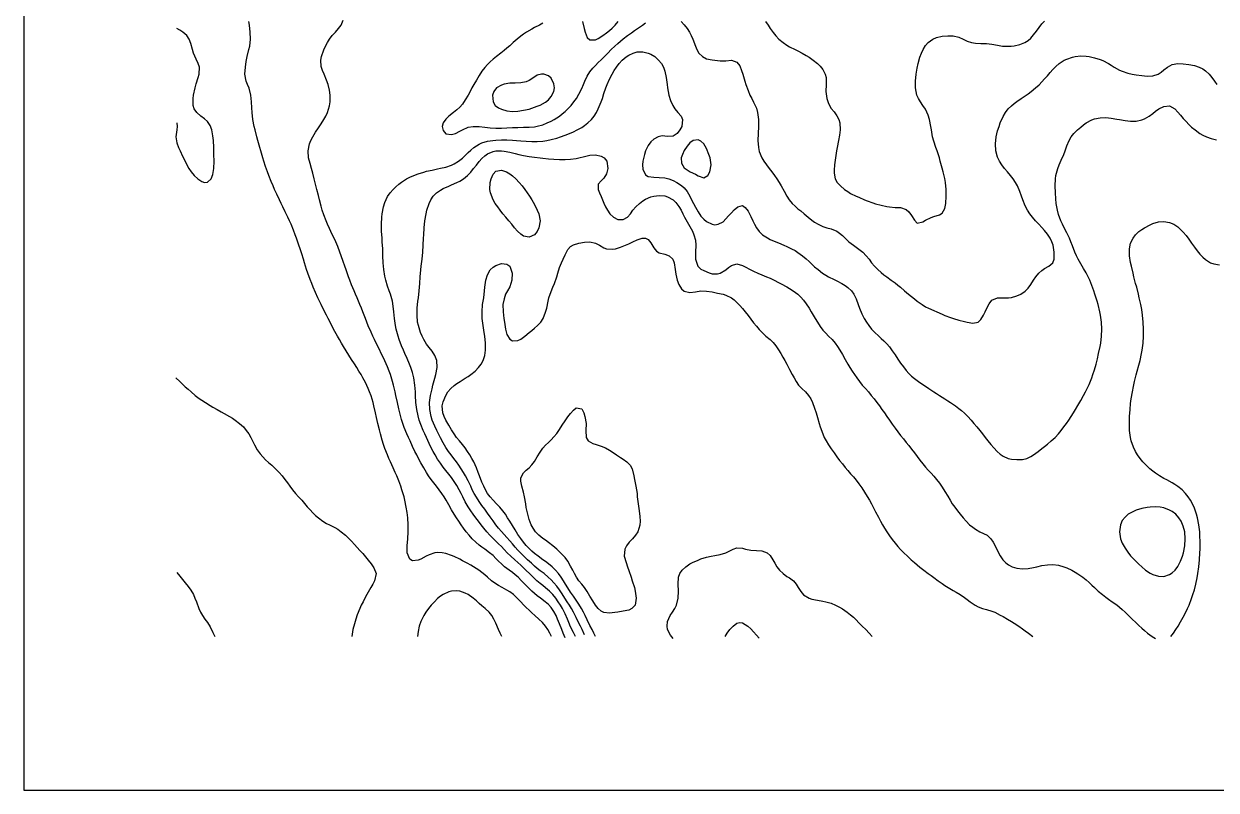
# Model space of a CAD drawing. Header units: metres. Extents: x 0 to 190, y 0 to 286.
# Drawn here: x 0 to 94.4, y 0 to 60.7 of the extents above; entities that cross this region are included whole.
import ezdxf

# ---------------------------------------------------------------- set-up
doc = ezdxf.new("R2010")
doc.units = ezdxf.units.M
doc.layers.add('engrave', color=7, linetype='Continuous')
doc.layers.add('outline', color=7, linetype='Continuous')

msp = doc.modelspace()

# ---------------------------------------------------------------- linework, layer by layer
at = {"layer": 'engrave'}
for points in [[(41.8, 12.16), (41.65, 12.44), (41.5, 12.72), (41.32, 12.99), (41.08, 13.27), (40.79, 13.55), (40.48, 13.83), (40.23, 14.05), (40.01, 14.26), (39.79, 14.47), (39.57, 14.69), (39.35, 14.93), (39.08, 15.21), (38.77, 15.49), (38.48, 15.7), (38.26, 15.83), (37.89, 16.04), (37.6, 16.21), (37.38, 16.35), (37.05, 16.59), (36.72, 16.87), (36.5, 17.06), (36.28, 17.24), (36.03, 17.42), (35.62, 17.69), (35.4, 17.82), (35.11, 17.98), (34.74, 18.17), (34.52, 18.29), (34.08, 18.5), (33.87, 18.6), (33.43, 18.75), (33.13, 18.81), (32.77, 18.83), (32.55, 18.8), (32.11, 18.65), (31.87, 18.53), (31.45, 18.3), (31.23, 18.21), (30.79, 18.16), (30.57, 18.29), (30.36, 18.81), (30.37, 19.36), (30.42, 19.91), (30.45, 20.47), (30.45, 21.02), (30.41, 21.57), (30.35, 22), (30.29, 22.41), (30.18, 22.96), (30.11, 23.24), (29.95, 23.79), (29.86, 24.07), (29.69, 24.5), (29.53, 24.9), (29.41, 25.17), (29.25, 25.52), (29.04, 26), (28.92, 26.28), (28.8, 26.56), (28.6, 27.07), (28.48, 27.39), (28.38, 27.73), (28.24, 28.22), (28.16, 28.54), (28.04, 29.05), (27.94, 29.51), (27.86, 29.88), (27.73, 30.43), (27.66, 30.71), (27.5, 31.23), (27.38, 31.54), (27.27, 31.82), (27.06, 32.28), (26.86, 32.65), (26.71, 32.92), (26.54, 33.2), (26.37, 33.48), (26.18, 33.77), (25.96, 34.12), (25.74, 34.46), (25.52, 34.81), (25.32, 35.14), (25.16, 35.41), (25, 35.69), (24.84, 35.97), (24.64, 36.32), (24.42, 36.73), (24.25, 37.07), (24.11, 37.35), (23.97, 37.63), (23.76, 38.03), (23.55, 38.46), (23.42, 38.73), (23.29, 39.01), (23.11, 39.41), (22.92, 39.84), (22.8, 40.12), (22.67, 40.46), (22.49, 40.95), (22.4, 41.23), (22.23, 41.76), (22.14, 42.06), (22.01, 42.48), (21.88, 42.89), (21.79, 43.16), (21.59, 43.72), (21.49, 43.99), (21.35, 44.36), (21.16, 44.82), (21.03, 45.1), (20.9, 45.38), (20.69, 45.81), (20.5, 46.21), (20.37, 46.48), (20.24, 46.76), (20.03, 47.2), (19.86, 47.59), (19.74, 47.87), (19.59, 48.22), (19.41, 48.7), (19.31, 48.98), (19.15, 49.41), (19.02, 49.81), (18.93, 50.08), (18.77, 50.64), (18.69, 50.91), (18.54, 51.47), (18.46, 51.74), (18.32, 52.3), (18.25, 52.57), (18.14, 53.13), (18.08, 53.68), (18.06, 54.06), (18.04, 54.51), (17.99, 55.06), (17.84, 55.6), (17.72, 55.89), (17.6, 56.17), (17.5, 56.72), (17.55, 57.28), (17.62, 57.71), (17.69, 58.11), (17.82, 58.66), (17.89, 58.94), (17.95, 59.49), (17.92, 60.05), (17.86, 60.6), (17.83, 60.88)], [(42.87, 12.07), (42.71, 12.44), (42.6, 12.72), (42.43, 13.17), (42.28, 13.55), (42.16, 13.83), (41.99, 14.14), (41.77, 14.46), (41.55, 14.7), (41.3, 14.93), (40.93, 15.21), (40.67, 15.4), (40.45, 15.57), (40.23, 15.76), (39.95, 16.04), (39.69, 16.32), (39.42, 16.59), (39.14, 16.87), (38.92, 17.06), (38.7, 17.23), (38.44, 17.42), (38.08, 17.7), (37.82, 17.92), (37.6, 18.14), (37.38, 18.36), (37.16, 18.58), (36.89, 18.81), (36.51, 19.08), (36.28, 19.24), (36.06, 19.41), (35.8, 19.64), (35.52, 19.91), (35.27, 20.19), (35.04, 20.47), (34.83, 20.74), (34.63, 21.02), (34.44, 21.3), (34.26, 21.57), (34.08, 21.85), (33.87, 22.21), (33.65, 22.59), (33.44, 22.96), (33.28, 23.24), (33.1, 23.51), (32.9, 23.79), (32.68, 24.07), (32.46, 24.34), (32.26, 24.62), (32.06, 24.9), (31.89, 25.17), (31.67, 25.54), (31.45, 25.93), (31.26, 26.28), (31.12, 26.56), (30.98, 26.83), (30.79, 27.23), (30.59, 27.66), (30.46, 27.94), (30.34, 28.22), (30.13, 28.73), (30.02, 29.05), (29.91, 29.37), (29.77, 29.88), (29.69, 30.21), (29.59, 30.71), (29.47, 31.26), (29.41, 31.54), (29.28, 32.09), (29.21, 32.37), (29.04, 32.92), (28.94, 33.2), (28.81, 33.52), (28.6, 34.01), (28.45, 34.31), (28.31, 34.58), (28.16, 34.91), (27.94, 35.36), (27.77, 35.69), (27.64, 35.97), (27.5, 36.28), (27.28, 36.79), (27.16, 37.07), (27.06, 37.35), (26.85, 37.9), (26.74, 38.18), (26.62, 38.47), (26.4, 38.99), (26.27, 39.29), (26.15, 39.56), (25.96, 40.02), (25.81, 40.4), (25.71, 40.67), (25.52, 41.21), (25.43, 41.5), (25.3, 41.88), (25.14, 42.33), (25.04, 42.61), (24.86, 43.06), (24.7, 43.44), (24.57, 43.72), (24.42, 44.02), (24.2, 44.49), (24.06, 44.82), (23.94, 45.1), (23.76, 45.56), (23.64, 45.93), (23.54, 46.25), (23.41, 46.76), (23.33, 47.1), (23.21, 47.59), (23.11, 48.01), (23, 48.42), (22.89, 48.86), (22.78, 49.25), (22.67, 49.64), (22.55, 50.08), (22.51, 50.64), (22.62, 51.19), (22.74, 51.47), (22.89, 51.76), (23.11, 52.13), (23.33, 52.47), (23.54, 52.79), (23.76, 53.12), (23.93, 53.4), (24.05, 53.68), (24.2, 54.21), (24.25, 54.51), (24.25, 55.06), (24.2, 55.44), (24.1, 55.89), (23.98, 56.25), (23.78, 56.72), (23.66, 57), (23.54, 57.33), (23.51, 57.83), (23.57, 58.11), (23.76, 58.63), (23.9, 58.94), (24.04, 59.22), (24.21, 59.49), (24.42, 59.77), (24.68, 60.05), (24.93, 60.32), (25.12, 60.6), (25.3, 60.98)], [(41.11, 60.75), (40.85, 60.6), (40.45, 60.4), (40.23, 60.29), (39.81, 60.05), (39.57, 59.89), (39.35, 59.72), (39.07, 59.49), (38.75, 59.22), (38.48, 58.97), (38.26, 58.78), (38.04, 58.6), (37.78, 58.39), (37.43, 58.11), (37.16, 57.89), (36.94, 57.7), (36.72, 57.49), (36.5, 57.24), (36.28, 56.95), (36.06, 56.61), (35.84, 56.23), (35.65, 55.89), (35.49, 55.62), (35.34, 55.34), (35.18, 55.05), (34.96, 54.67), (34.74, 54.35), (34.52, 54.09), (34.3, 53.88), (34.04, 53.68), (33.67, 53.4), (33.43, 53.16), (33.21, 52.85), (33.14, 52.57), (33.21, 52.25), (33.43, 52), (33.87, 51.93), (34.18, 52.02), (34.52, 52.2), (34.74, 52.31), (35.18, 52.51), (35.59, 52.57), (35.84, 52.58), (36.06, 52.56), (36.5, 52.51), (36.94, 52.46), (37.38, 52.43), (37.82, 52.44), (38.26, 52.46), (38.7, 52.48), (39.13, 52.5), (39.57, 52.51), (40.01, 52.52), (40.45, 52.55), (40.67, 52.59), (41.11, 52.71), (41.46, 52.85), (41.77, 53), (42, 53.13), (42.43, 53.4), (42.65, 53.56), (42.87, 53.75), (43.09, 53.96), (43.35, 54.23), (43.57, 54.51), (43.77, 54.79), (43.97, 55.13), (44.19, 55.57), (44.33, 55.89), (44.44, 56.17), (44.62, 56.55), (44.84, 56.91), (45.06, 57.18), (45.28, 57.41), (45.5, 57.63), (45.72, 57.85), (45.98, 58.11), (46.25, 58.39), (46.52, 58.66), (46.81, 58.94), (47.04, 59.15), (47.26, 59.33), (47.48, 59.51), (47.82, 59.77), (48.14, 60), (48.36, 60.16), (48.6, 60.32), (48.99, 60.6), (49.24, 60.78)], [(44.24, 60.88), (44.39, 60.32), (44.46, 60.05), (44.62, 59.61), (44.84, 59.43)], [(44.84, 59.43), (45.28, 59.44), (45.5, 59.55), (45.85, 59.77), (46.16, 59.99), (46.38, 60.17), (46.6, 60.36), (46.84, 60.6), (47.06, 60.88)], [(52.06, 60.88), (52.31, 60.61), (52.53, 60.33), (52.71, 60.05), (52.86, 59.77), (52.98, 59.49), (53.19, 58.94), (53.31, 58.66), (53.46, 58.39), (53.74, 58.11), (54.07, 57.94), (54.51, 57.84), (54.72, 57.81), (55.16, 57.76), (55.6, 57.77), (56.04, 57.81), (56.48, 57.66), (56.7, 57.38), (56.85, 57), (56.94, 56.72), (57.1, 56.17), (57.19, 55.89), (57.36, 55.41), (57.51, 55.06), (57.65, 54.79), (57.8, 54.5), (58.02, 54.01), (58.12, 53.68), (58.2, 53.13), (58.2, 52.57), (58.16, 52.02), (58.14, 51.47), (58.18, 50.91), (58.24, 50.6), (58.44, 50.08), (58.61, 49.81), (58.81, 49.53), (59.03, 49.25), (59.25, 48.98), (59.46, 48.7), (59.65, 48.42), (59.83, 48.14), (59.99, 47.86), (60.21, 47.45), (60.43, 47.04), (60.62, 46.76), (60.85, 46.48), (61.09, 46.25), (61.31, 46.06), (61.53, 45.88), (61.8, 45.65), (62.13, 45.38), (62.41, 45.16), (62.63, 45), (62.92, 44.82), (63.29, 44.65), (63.6, 44.55), (63.95, 44.45), (64.38, 44.27), (64.61, 44.11), (64.83, 43.93), (65.05, 43.72), (65.35, 43.44), (65.7, 43.16), (65.92, 43.01), (66.14, 42.86), (66.45, 42.61), (66.72, 42.33), (66.94, 42.06), (67.15, 41.78), (67.37, 41.5), (67.64, 41.23), (67.9, 41), (68.12, 40.82), (68.34, 40.66), (68.7, 40.4), (69, 40.18), (69.22, 40.01), (69.44, 39.84), (69.76, 39.56), (70.08, 39.29), (70.31, 39.09), (70.53, 38.91), (70.76, 38.73), (71.14, 38.46), (71.41, 38.29), (71.65, 38.18), (72.07, 38), (72.3, 37.9), (72.73, 37.7), (72.95, 37.6), (73.39, 37.43), (73.64, 37.35), (74.05, 37.24), (74.49, 37.13), (74.71, 37.07), (75.15, 36.99), (75.58, 37.07), (75.8, 37.28), (76, 37.63), (76.13, 37.9), (76.26, 38.18), (76.46, 38.53), (76.68, 38.81), (77.11, 39.01), (77.21, 39.01), (77.56, 38.99), (78, 38.99), (78.22, 39.03), (78.66, 39.15), (78.97, 39.29), (79.32, 39.52), (79.54, 39.75), (79.76, 40.05), (79.97, 40.4), (80.16, 40.67), (80.39, 40.95), (80.63, 41.17), (80.85, 41.32), (81.17, 41.5), (81.49, 41.78), (81.6, 42.06), (81.61, 42.61), (81.52, 43.16), (81.41, 43.44), (81.28, 43.72), (81.07, 44.04), (80.85, 44.32), (80.63, 44.56), (80.38, 44.82), (80.13, 45.1), (79.9, 45.38), (79.69, 45.65), (79.5, 45.93), (79.32, 46.28), (79.12, 46.76), (79.02, 47.04), (78.88, 47.42), (78.69, 47.87), (78.55, 48.14), (78.37, 48.42), (78.15, 48.7), (77.9, 48.98), (77.66, 49.25), (77.45, 49.53), (77.28, 49.81), (77.12, 50.15), (76.99, 50.64), (76.95, 51.19), (77.01, 51.74), (77.12, 52.22), (77.24, 52.57), (77.34, 52.85), (77.56, 53.35), (77.75, 53.68), (77.96, 53.96), (78.22, 54.21), (78.44, 54.39), (78.66, 54.55), (79, 54.79), (79.32, 55.01), (79.54, 55.16), (79.79, 55.34), (80.13, 55.62), (80.42, 55.88), (80.63, 56.1), (80.85, 56.34), (81.07, 56.59), (81.29, 56.84), (81.51, 57.09), (81.73, 57.33), (81.99, 57.56), (82.39, 57.81), (82.61, 57.91), (83.05, 58.06), (83.27, 58.11), (83.71, 58.16), (84.15, 58.14), (84.37, 58.11), (84.81, 58.01), (85.25, 57.87), (85.47, 57.79), (85.9, 57.56), (86.12, 57.43), (86.36, 57.28), (86.78, 57.04), (87, 56.95), (87.44, 56.8), (87.79, 56.72), (88.1, 56.66), (88.54, 56.6), (88.98, 56.56), (89.42, 56.59), (89.83, 56.72), (90.08, 56.88), (90.3, 57.06), (90.58, 57.28), (90.96, 57.47), (91.39, 57.55), (91.83, 57.54), (92.27, 57.49), (92.71, 57.41), (93.09, 57.28), (93.37, 57.13), (93.59, 56.98), (93.87, 56.72), (94.1, 56.45), (94.3, 56.17), (94.49, 55.89)], [(58.75, 60.88), (58.95, 60.6), (59.12, 60.32), (59.34, 60.02), (59.56, 59.75), (59.81, 59.49), (60.14, 59.22), (60.43, 59.01), (60.65, 58.88), (61.09, 58.66), (61.31, 58.55), (61.65, 58.39), (61.97, 58.19), (62.19, 58.05), (62.51, 57.83), (62.85, 57.57), (63.07, 57.36), (63.29, 57.08), (63.47, 56.72), (63.54, 56.45), (63.55, 55.89), (63.53, 55.34), (63.59, 54.79), (63.73, 54.38), (63.95, 54), (64.17, 53.72), (64.39, 53.42), (64.54, 53.13), (64.62, 52.85), (64.65, 52.3), (64.61, 51.88), (64.53, 51.47), (64.42, 50.91), (64.37, 50.64), (64.29, 50.08), (64.21, 49.53), (64.17, 49.1), (64.17, 48.87), (64.26, 48.42), (64.43, 48.14), (64.68, 47.87), (65, 47.59), (65.26, 47.41), (65.48, 47.27), (65.92, 47.05), (66.14, 46.96), (66.57, 46.76), (66.8, 46.67), (67.24, 46.51), (67.46, 46.45), (67.9, 46.34), (68.34, 46.24), (68.56, 46.2), (69, 46.16), (69.44, 46.14), (69.88, 46), (70.1, 45.81), (70.31, 45.51), (70.53, 45.16), (70.75, 44.9), (71.19, 45.01), (71.41, 45.14), (71.85, 45.37), (72.07, 45.45), (72.51, 45.57), (72.73, 45.7), (72.95, 46.07), (73.02, 46.48), (73.06, 47.04), (73.06, 47.59), (73.01, 48.14), (72.95, 48.45), (72.81, 48.98), (72.73, 49.27), (72.58, 49.81), (72.51, 50.08), (72.34, 50.64), (72.24, 50.91), (72.07, 51.4), (71.97, 51.74), (71.88, 52.3), (71.84, 52.57), (71.73, 53.13), (71.63, 53.47), (71.41, 53.94), (71.21, 54.23), (71.01, 54.51), (70.85, 54.79), (70.73, 55.06), (70.62, 55.62), (70.61, 56.17), (70.67, 56.72), (70.75, 57.19), (70.84, 57.56), (70.97, 58.06), (71.09, 58.39), (71.22, 58.66), (71.41, 58.98), (71.63, 59.23), (72, 59.49), (72.29, 59.62), (72.73, 59.72), (73.17, 59.75), (73.61, 59.74), (74.05, 59.64), (74.41, 59.49), (74.71, 59.34), (75.05, 59.22), (75.37, 59.16), (75.8, 59.15), (76.24, 59.15), (76.68, 59.1), (77.12, 59.01), (77.52, 58.94), (77.78, 58.92), (78.2, 58.94), (78.44, 58.97), (78.88, 59.06), (79.27, 59.22), (79.54, 59.38), (79.76, 59.57), (79.98, 59.82), (80.2, 60.11), (80.42, 60.42), (80.63, 60.69), (80.85, 60.91)], [(12.12, 52.85), (12.15, 52.57), (12.12, 52.3), (12.05, 51.74), (12.13, 51.27), (12.25, 50.91), (12.37, 50.64), (12.57, 50.22), (12.77, 49.81), (12.91, 49.53), (13.07, 49.25), (13.26, 48.98), (13.48, 48.7), (13.77, 48.42), (14.1, 48.2), (14.32, 48.14), (14.54, 48.15), (14.84, 48.42), (14.98, 48.76), (15.05, 49.25), (15.07, 49.81), (15.06, 50.36), (15.04, 50.91), (15.01, 51.47), (14.98, 51.84), (14.89, 52.3), (14.76, 52.65), (14.54, 52.97), (14.32, 53.18), (14.02, 53.4), (13.69, 53.68), (13.5, 53.96), (13.42, 54.23), (13.41, 54.79), (13.45, 55.06), (13.56, 55.62), (13.66, 55.96), (13.82, 56.45), (13.89, 56.72), (13.9, 57.28), (13.82, 57.56), (13.66, 57.91), (13.45, 58.39), (13.36, 58.66), (13.22, 59.14), (13.09, 59.49), (12.91, 59.77), (12.6, 60.05), (12.35, 60.21), (12.13, 60.34)], [(43.69, 12.16), (43.53, 12.5), (43.31, 12.95), (43.17, 13.27), (43.05, 13.55), (42.87, 13.96), (42.66, 14.38), (42.51, 14.66), (42.33, 14.93), (42.13, 15.21), (41.9, 15.49), (41.63, 15.76), (41.33, 16.02), (41.11, 16.2), (40.89, 16.37), (40.62, 16.59), (40.33, 16.87), (40.05, 17.15), (39.79, 17.41), (39.57, 17.62), (39.35, 17.83), (39.13, 18.03), (38.88, 18.25), (38.57, 18.53), (38.28, 18.81), (38.04, 19.06), (37.82, 19.29), (37.6, 19.51), (37.38, 19.73), (37.16, 19.94), (36.9, 20.19), (36.66, 20.47), (36.44, 20.74), (36.23, 21.02), (36.02, 21.3), (35.8, 21.57), (35.59, 21.85), (35.39, 22.13), (35.18, 22.45), (34.96, 22.84), (34.76, 23.24), (34.63, 23.51), (34.49, 23.79), (34.3, 24.12), (34.08, 24.46), (33.87, 24.76), (33.65, 25.03), (33.43, 25.31), (33.21, 25.59), (32.99, 25.9), (32.77, 26.23), (32.57, 26.56), (32.42, 26.83), (32.27, 27.11), (32.11, 27.45), (31.89, 27.94), (31.76, 28.22), (31.64, 28.49), (31.45, 28.97), (31.32, 29.32), (31.23, 29.64), (31.12, 30.15), (31.05, 30.71), (31.02, 31.26), (31.01, 31.54), (30.96, 32.09), (30.89, 32.65), (30.79, 33.08), (30.66, 33.48), (30.55, 33.75), (30.35, 34.2), (30.18, 34.58), (30.06, 34.86), (29.91, 35.2), (29.73, 35.69), (29.64, 35.97), (29.49, 36.52), (29.43, 36.8), (29.35, 37.35), (29.3, 37.9), (29.25, 38.35), (29.19, 38.73), (29.04, 39.29), (28.94, 39.56), (28.81, 39.93), (28.67, 40.4), (28.6, 40.71), (28.52, 41.23), (28.47, 41.78), (28.44, 42.33), (28.42, 42.89), (28.39, 43.44), (28.37, 43.72), (28.34, 44.27), (28.32, 44.82), (28.35, 45.38), (28.38, 45.65), (28.48, 46.21), (28.6, 46.55), (28.81, 47.02), (29.02, 47.31), (29.25, 47.59), (29.47, 47.8), (29.69, 47.99), (29.91, 48.16), (30.31, 48.42), (30.57, 48.56), (30.89, 48.7), (31.23, 48.82), (31.67, 48.96), (31.89, 49.02), (32.33, 49.12), (32.77, 49.21), (32.99, 49.26), (33.43, 49.35), (33.87, 49.5), (34.08, 49.6), (34.42, 49.81), (34.74, 50.07), (34.96, 50.28), (35.18, 50.5), (35.4, 50.7), (35.65, 50.91), (36.06, 51.17), (36.28, 51.27), (36.72, 51.4), (37.15, 51.47), (37.38, 51.49), (37.82, 51.51), (38.26, 51.51), (38.7, 51.49), (39.01, 51.47), (39.35, 51.44), (39.79, 51.4), (40.23, 51.38), (40.67, 51.38), (41.11, 51.42), (41.41, 51.47), (41.77, 51.54), (42.21, 51.65), (42.5, 51.74), (42.87, 51.87), (43.23, 52.02), (43.53, 52.15), (43.82, 52.3), (44.19, 52.5), (44.4, 52.64), (44.68, 52.85), (44.96, 53.13), (45.18, 53.4), (45.36, 53.68), (45.5, 53.97), (45.72, 54.51), (45.82, 54.79), (45.94, 55.17), (46.09, 55.62), (46.2, 55.89), (46.38, 56.32), (46.59, 56.72), (46.75, 57), (46.93, 57.28), (47.14, 57.56), (47.39, 57.83), (47.7, 58.09), (47.92, 58.23), (48.27, 58.39), (48.58, 58.47), (49.02, 58.48), (49.46, 58.39), (49.67, 58.29), (49.97, 58.11), (50.28, 57.83), (50.5, 57.56), (50.65, 57.28), (50.77, 56.94), (50.88, 56.45), (50.95, 55.89), (50.99, 55.62), (51.09, 55.06), (51.21, 54.62), (51.39, 54.23), (51.57, 53.96), (51.81, 53.68), (52.05, 53.4), (52.18, 53.13), (52.11, 52.57), (51.96, 52.3), (51.75, 52.02), (51.43, 51.8), (50.99, 51.77), (50.55, 51.82), (50.24, 51.74), (49.89, 51.56), (49.67, 51.35), (49.46, 51.06), (49.25, 50.64), (49.15, 50.36), (49.03, 49.81), (49, 49.53), (49.02, 49.18), (49.24, 48.73), (49.46, 48.61), (49.89, 48.55), (50.33, 48.54), (50.77, 48.51), (51.09, 48.42), (51.43, 48.29), (51.72, 48.14), (52.09, 47.9), (52.31, 47.7), (52.53, 47.43), (52.75, 47.06), (52.89, 46.76), (53.03, 46.48), (53.19, 46.18), (53.41, 45.8), (53.63, 45.47), (53.85, 45.22), (54.07, 45.04), (54.51, 44.83), (54.72, 44.79), (55, 44.82), (55.38, 45.03), (55.6, 45.25), (55.82, 45.49), (56.04, 45.73), (56.26, 45.96), (56.55, 46.21), (56.92, 46.32), (57.14, 46.16), (57.36, 45.85), (57.58, 45.44), (57.74, 45.1), (57.88, 44.82), (58.04, 44.55), (58.24, 44.26), (58.51, 43.99), (58.9, 43.74), (59.12, 43.63), (59.55, 43.44), (59.78, 43.35), (60.2, 43.16), (60.43, 43.06), (60.81, 42.89), (61.09, 42.74), (61.31, 42.6), (61.67, 42.33), (61.97, 42.08), (62.19, 41.87), (62.41, 41.66), (62.63, 41.46), (62.9, 41.23), (63.26, 40.95), (63.51, 40.79), (63.73, 40.67), (64.17, 40.45), (64.39, 40.34), (64.8, 40.12), (65.04, 39.97), (65.26, 39.82), (65.55, 39.56), (65.75, 39.29), (65.92, 38.92), (66.08, 38.46), (66.18, 38.18), (66.36, 37.73), (66.56, 37.35), (66.73, 37.07), (66.93, 36.8), (67.15, 36.52), (67.41, 36.24), (67.68, 35.98), (67.9, 35.78), (68.12, 35.58), (68.34, 35.36), (68.56, 35.11), (68.78, 34.81), (69, 34.47), (69.22, 34.14), (69.44, 33.82), (69.66, 33.52), (69.88, 33.24), (70.1, 33), (70.31, 32.79), (70.53, 32.61), (70.86, 32.37), (71.19, 32.14), (71.41, 32), (71.69, 31.82), (72.07, 31.56), (72.29, 31.42), (72.52, 31.26), (72.94, 30.99), (73.17, 30.84), (73.39, 30.7), (73.78, 30.43), (74.05, 30.23), (74.27, 30.06), (74.49, 29.87), (74.76, 29.6), (75.02, 29.32), (75.25, 29.05), (75.49, 28.77), (75.71, 28.49), (75.93, 28.22), (76.14, 27.94), (76.36, 27.66), (76.59, 27.39), (76.83, 27.11), (77.1, 26.83), (77.34, 26.62), (77.56, 26.46), (77.96, 26.28), (78.22, 26.22), (78.66, 26.18), (79.1, 26.19), (79.45, 26.28), (79.76, 26.42), (79.98, 26.56), (80.35, 26.83), (80.63, 27.06), (80.85, 27.23), (81.07, 27.4), (81.38, 27.66), (81.68, 27.94), (81.94, 28.22), (82.17, 28.49), (82.38, 28.77), (82.57, 29.05), (82.77, 29.32), (82.95, 29.6), (83.13, 29.88), (83.3, 30.15), (83.49, 30.48), (83.71, 30.86), (83.93, 31.25), (84.08, 31.54), (84.22, 31.82), (84.37, 32.13), (84.58, 32.65), (84.68, 32.92), (84.81, 33.3), (84.93, 33.75), (85.03, 34.16), (85.12, 34.58), (85.24, 35.14), (85.29, 35.41), (85.36, 35.97), (85.38, 36.52), (85.35, 37.07), (85.27, 37.63), (85.22, 37.9), (85.09, 38.46), (85.01, 38.73), (84.83, 39.29), (84.74, 39.56), (84.59, 39.97), (84.43, 40.4), (84.3, 40.67), (84.15, 40.97), (83.93, 41.33), (83.71, 41.69), (83.51, 42.06), (83.37, 42.33), (83.25, 42.61), (83.05, 43.11), (82.92, 43.44), (82.81, 43.72), (82.61, 44.15), (82.41, 44.55), (82.26, 44.82), (82.13, 45.1), (81.95, 45.59), (81.87, 45.93), (81.77, 46.48), (81.73, 46.84), (81.7, 47.31), (81.68, 47.87), (81.71, 48.42), (81.75, 48.7), (81.9, 49.25), (82.01, 49.53), (82.17, 49.89), (82.37, 50.36), (82.48, 50.64), (82.61, 51.05), (82.78, 51.47), (82.94, 51.74), (83.16, 52.02), (83.44, 52.3), (83.71, 52.52), (83.93, 52.69), (84.15, 52.85), (84.59, 53.09), (84.81, 53.18), (85.25, 53.26), (85.69, 53.27), (86.12, 53.22), (86.56, 53.15), (86.78, 53.11), (87.22, 53.04), (87.66, 52.99), (88.1, 53), (88.54, 53.1), (88.76, 53.18), (89.14, 53.4), (89.42, 53.61), (89.64, 53.77), (89.9, 53.96), (90.3, 54.16), (90.74, 54.2), (91.15, 53.96), (91.39, 53.71), (91.61, 53.47), (91.83, 53.21), (92.05, 52.96), (92.27, 52.73), (92.49, 52.52), (92.76, 52.3), (93.15, 52.02), (93.37, 51.89), (93.68, 51.74), (94.03, 51.62), (94.47, 51.51)], [(37.82, 53.93), (38.26, 53.82), (38.7, 53.76), (39.13, 53.78), (39.57, 53.85), (40.01, 53.95), (40.23, 54.02), (40.67, 54.17), (40.89, 54.26), (41.33, 54.5), (41.55, 54.68), (41.77, 54.94), (41.97, 55.34), (42.02, 55.62), (41.99, 55.94), (41.77, 56.39), (41.55, 56.59), (41.19, 56.72), (41, 56.72), (40.67, 56.63), (40.39, 56.45), (40.01, 56.21), (39.79, 56.11), (39.35, 56.03), (38.92, 56.01), (38.48, 55.99), (38.04, 55.91), (37.82, 55.84), (37.44, 55.62), (37.22, 55.34), (37.11, 55.06), (37.16, 54.51), (37.34, 54.23), (37.6, 54.04), (37.82, 53.93)], [(53.41, 48.67), (53.85, 48.49), (54.18, 48.7), (54.33, 48.98), (54.43, 49.53), (54.35, 50.08), (54.26, 50.36), (54.07, 50.83), (53.85, 51.19), (53.63, 51.4), (53.41, 51.51), (53.01, 51.47), (52.75, 51.28), (52.53, 51.01), (52.31, 50.66), (52.16, 50.36), (52.07, 50.08), (52.09, 49.67), (52.31, 49.3), (52.53, 49.13), (52.78, 48.98), (53.19, 48.78), (53.41, 48.67)], [(44.4, 12.3), (44.21, 12.72), (44.08, 12.99), (43.94, 13.27), (43.75, 13.67), (43.53, 14.09), (43.37, 14.38), (43.21, 14.66), (43.04, 14.93), (42.86, 15.21), (42.65, 15.54), (42.43, 15.86), (42.21, 16.16), (41.99, 16.42), (41.77, 16.65), (41.54, 16.87), (41.2, 17.15), (40.89, 17.38), (40.67, 17.56), (40.45, 17.75), (40.2, 17.98), (39.9, 18.25), (39.6, 18.53), (39.35, 18.77), (39.13, 19.01), (38.92, 19.25), (38.7, 19.5), (38.48, 19.75), (38.26, 20), (38.04, 20.25), (37.82, 20.5), (37.6, 20.75), (37.38, 21.02), (37.16, 21.32), (36.94, 21.64), (36.72, 21.95), (36.5, 22.26), (36.28, 22.55), (36.06, 22.86), (35.84, 23.2), (35.66, 23.51), (35.52, 23.79), (35.39, 24.07), (35.18, 24.51), (34.98, 24.9), (34.82, 25.17), (34.64, 25.45), (34.46, 25.73), (34.26, 26), (34.05, 26.28), (33.84, 26.56), (33.64, 26.83), (33.43, 27.14), (33.21, 27.5), (32.99, 27.9), (32.83, 28.22), (32.7, 28.49), (32.55, 28.83), (32.35, 29.32), (32.25, 29.6), (32.15, 30.15), (32.14, 30.71), (32.22, 31.26), (32.33, 31.8), (32.4, 32.09), (32.55, 32.64), (32.62, 32.92), (32.73, 33.48), (32.71, 34.03), (32.55, 34.44), (32.33, 34.77), (32.11, 35.05), (31.89, 35.34), (31.67, 35.69), (31.54, 35.97), (31.42, 36.24), (31.25, 36.8), (31.19, 37.07), (31.14, 37.63), (31.16, 38.18), (31.21, 38.73), (31.25, 39.01), (31.31, 39.56), (31.36, 40.12), (31.4, 40.67), (31.45, 41.22), (31.48, 41.5), (31.54, 42.06), (31.59, 42.61), (31.62, 43.16), (31.65, 43.72), (31.67, 44), (31.71, 44.55), (31.77, 45.1), (31.87, 45.65), (31.93, 45.93), (32.09, 46.48), (32.23, 46.76), (32.42, 47.04), (32.69, 47.31), (32.99, 47.52), (33.21, 47.65), (33.65, 47.85), (33.87, 47.94), (34.3, 48.12), (34.52, 48.23), (34.82, 48.42), (35.15, 48.7), (35.4, 48.96), (35.62, 49.23), (35.84, 49.51), (36.06, 49.79), (36.28, 50.04), (36.5, 50.25), (36.72, 50.41), (37.16, 50.6), (37.38, 50.64), (37.82, 50.65), (38.04, 50.62), (38.48, 50.54), (38.92, 50.43), (39.21, 50.36), (39.57, 50.28), (40.01, 50.2), (40.45, 50.14), (40.89, 50.09), (41.11, 50.06), (41.55, 50), (41.99, 49.97), (42.43, 49.96), (42.87, 49.95), (43.31, 49.97), (43.75, 50.04), (43.97, 50.09), (44.4, 50.2), (44.84, 50.3), (45.28, 50.33), (45.72, 50.21), (45.96, 50.08), (46.18, 49.81), (46.25, 49.25), (46.16, 48.83), (45.94, 48.48), (45.72, 48.27), (45.5, 48), (45.49, 47.59), (45.6, 47.31), (45.72, 47.03), (45.94, 46.49), (46.07, 46.21), (46.22, 45.93), (46.41, 45.65), (46.71, 45.38), (47.04, 45.2), (47.48, 45.19), (47.81, 45.38), (48.05, 45.65), (48.24, 45.93), (48.46, 46.21), (48.75, 46.48), (49.02, 46.68), (49.24, 46.81), (49.67, 46.99), (49.89, 47.05), (50.33, 47.11), (50.77, 47.07), (50.99, 47.01), (51.43, 46.77), (51.65, 46.54), (51.87, 46.24), (52.05, 45.93), (52.19, 45.65), (52.33, 45.38), (52.53, 45.02), (52.75, 44.64), (52.95, 44.27), (53.07, 43.99), (53.19, 43.56), (53.23, 43.16), (53.2, 42.61), (53.2, 42.06), (53.38, 41.5), (53.63, 41.27), (53.85, 41.15), (54.29, 40.97), (54.51, 40.91), (54.94, 40.9), (55.16, 40.96), (55.6, 41.22), (55.82, 41.4), (56.04, 41.55), (56.48, 41.68), (56.92, 41.55), (57.14, 41.44), (57.53, 41.23), (57.8, 41.1), (58.14, 40.95), (58.46, 40.82), (58.83, 40.67), (59.12, 40.55), (59.44, 40.4), (59.78, 40.22), (59.99, 40.1), (60.43, 39.87), (60.65, 39.74), (60.94, 39.56), (61.3, 39.29), (61.53, 39.06), (61.75, 38.81), (61.97, 38.51), (62.19, 38.18), (62.36, 37.9), (62.53, 37.63), (62.68, 37.35), (62.85, 37.07), (63.07, 36.72), (63.29, 36.44), (63.51, 36.19), (63.74, 35.97), (64.01, 35.69), (64.25, 35.41), (64.45, 35.14), (64.63, 34.86), (64.83, 34.51), (65.04, 34.12), (65.26, 33.75), (65.43, 33.48), (65.6, 33.2), (65.78, 32.92), (65.98, 32.65), (66.19, 32.37), (66.41, 32.09), (66.65, 31.82), (66.89, 31.54), (67.12, 31.26), (67.35, 30.99), (67.57, 30.71), (67.77, 30.43), (67.96, 30.15), (68.16, 29.88), (68.35, 29.6), (68.56, 29.3), (68.78, 28.99), (69, 28.68), (69.22, 28.38), (69.44, 28.09), (69.66, 27.82), (69.88, 27.55), (70.1, 27.29), (70.31, 27.02), (70.53, 26.73), (70.75, 26.44), (70.97, 26.15), (71.19, 25.86), (71.41, 25.59), (71.63, 25.35), (71.85, 25.11), (72.07, 24.86), (72.29, 24.6), (72.51, 24.31), (72.73, 24), (72.95, 23.65), (73.17, 23.28), (73.36, 22.96), (73.53, 22.68), (73.73, 22.41), (73.94, 22.13), (74.16, 21.85), (74.4, 21.57), (74.64, 21.3), (74.91, 21.02), (75.15, 20.82), (75.37, 20.66), (75.72, 20.47), (76.02, 20.34), (76.3, 20.19), (76.58, 19.91), (76.77, 19.64), (76.93, 19.36), (77.12, 18.97), (77.34, 18.56), (77.55, 18.25), (77.78, 18.01), (78, 17.84), (78.28, 17.7), (78.66, 17.59), (79.1, 17.54), (79.54, 17.57), (79.98, 17.64), (80.23, 17.7), (80.63, 17.79), (81.07, 17.86), (81.51, 17.88), (81.95, 17.82), (82.38, 17.7), (82.61, 17.61), (83, 17.42), (83.27, 17.27), (83.49, 17.14), (83.88, 16.87), (84.15, 16.65), (84.37, 16.46), (84.59, 16.25), (84.81, 16.04), (85.1, 15.76), (85.43, 15.49), (85.69, 15.28), (85.9, 15.13), (86.2, 14.93), (86.56, 14.67), (86.78, 14.5), (87, 14.31), (87.23, 14.1), (87.5, 13.83), (87.78, 13.55), (88.07, 13.27), (88.32, 13.04), (88.54, 12.84), (88.76, 12.64), (89, 12.44), (89.37, 12.16), (89.64, 12)], [(39.57, 43.88), (39.35, 44.03), (39.11, 44.27), (38.87, 44.55), (38.64, 44.82), (38.4, 45.1), (38.17, 45.38), (37.95, 45.65), (37.73, 45.93), (37.53, 46.21), (37.33, 46.48), (37.16, 46.76), (36.95, 47.31), (36.91, 47.59), (36.94, 48.14), (37.01, 48.42), (37.16, 48.78), (37.38, 49.04), (37.82, 49.12), (38.24, 48.98), (38.48, 48.82), (38.7, 48.67), (38.98, 48.42), (39.24, 48.14), (39.46, 47.87), (39.67, 47.59), (39.87, 47.31), (40.06, 47.04), (40.24, 46.76), (40.45, 46.38), (40.67, 45.93), (40.78, 45.65), (40.89, 45.1), (40.79, 44.55), (40.67, 44.25), (40.45, 43.98), (40.01, 43.79), (39.57, 43.88)], [(90.85, 12.16), (91.06, 12.44), (91.25, 12.72), (91.42, 12.99), (91.61, 13.32), (91.83, 13.71), (92.03, 14.1), (92.16, 14.38), (92.29, 14.66), (92.49, 15.18), (92.59, 15.49), (92.71, 15.87), (92.83, 16.32), (92.93, 16.83), (92.98, 17.15), (93.06, 17.7), (93.11, 18.25), (93.14, 18.81), (93.16, 19.08), (93.17, 19.64), (93.15, 20.17), (93.13, 20.47), (93.07, 21.02), (92.96, 21.57), (92.88, 21.85), (92.71, 22.33), (92.55, 22.68), (92.4, 22.96), (92.21, 23.24), (92, 23.51), (91.73, 23.79), (91.39, 24.06), (91.17, 24.21), (90.94, 24.34), (90.52, 24.57), (90.3, 24.69), (89.95, 24.9), (89.64, 25.11), (89.42, 25.27), (89.19, 25.45), (88.88, 25.73), (88.63, 26), (88.41, 26.28), (88.21, 26.56), (88.04, 26.83), (87.88, 27.17), (87.71, 27.66), (87.64, 27.94), (87.58, 28.49), (87.57, 29.05), (87.58, 29.6), (87.62, 30.15), (87.66, 30.63), (87.71, 30.99), (87.8, 31.54), (87.88, 31.98), (87.97, 32.37), (88.1, 32.9), (88.18, 33.2), (88.32, 33.67), (88.41, 34.03), (88.53, 34.58), (88.58, 34.86), (88.65, 35.41), (88.68, 35.97), (88.68, 36.52), (88.66, 37.07), (88.6, 37.63), (88.54, 38.07), (88.47, 38.46), (88.35, 39.01), (88.28, 39.29), (88.14, 39.84), (88.06, 40.12), (87.92, 40.67), (87.85, 40.95), (87.72, 41.5), (87.66, 41.79), (87.57, 42.33), (87.57, 42.89), (87.66, 43.32), (87.85, 43.72), (88.06, 43.99), (88.32, 44.24), (88.54, 44.41), (88.76, 44.55), (89.2, 44.79), (89.42, 44.89), (89.86, 45.01), (90.3, 45.04), (90.74, 44.97), (91.08, 44.82), (91.39, 44.62), (91.61, 44.42), (91.83, 44.19), (92.05, 43.93), (92.27, 43.64), (92.49, 43.33), (92.71, 43.02), (92.93, 42.72), (93.15, 42.45), (93.37, 42.22), (93.59, 42.03), (94, 41.78), (94.25, 41.68), (94.69, 41.61)], [(45.29, 12.16), (45.15, 12.44), (45.01, 12.72), (44.84, 13.04), (44.62, 13.49), (44.46, 13.83), (44.33, 14.1), (44.18, 14.38), (43.97, 14.74), (43.75, 15.06), (43.53, 15.37), (43.31, 15.69), (43.09, 16.02), (42.91, 16.32), (42.73, 16.59), (42.55, 16.87), (42.35, 17.15), (42.12, 17.42), (41.84, 17.7), (41.55, 17.94), (41.33, 18.1), (41.11, 18.25), (40.73, 18.53), (40.45, 18.75), (40.23, 18.94), (40.01, 19.14), (39.79, 19.37), (39.57, 19.64), (39.35, 19.93), (39.13, 20.26), (38.92, 20.62), (38.7, 20.97), (38.5, 21.3), (38.32, 21.57), (38.14, 21.85), (37.93, 22.13), (37.7, 22.41), (37.44, 22.68), (37.18, 22.96), (36.94, 23.24), (36.73, 23.51), (36.56, 23.79), (36.42, 24.07), (36.28, 24.4), (36.09, 24.9), (35.99, 25.17), (35.84, 25.53), (35.63, 26), (35.48, 26.28), (35.33, 26.56), (35.15, 26.83), (34.95, 27.11), (34.73, 27.39), (34.51, 27.66), (34.28, 27.94), (34.08, 28.22), (33.87, 28.54), (33.65, 28.91), (33.43, 29.31), (33.29, 29.6), (33.19, 29.88), (33.14, 30.43), (33.21, 30.77), (33.41, 31.26), (33.59, 31.54), (33.83, 31.82), (34.08, 32.05), (34.3, 32.21), (34.55, 32.37), (34.96, 32.63), (35.18, 32.77), (35.4, 32.92), (35.74, 33.2), (36.01, 33.48), (36.22, 33.75), (36.37, 34.03), (36.5, 34.43), (36.57, 34.86), (36.56, 35.41), (36.5, 35.95), (36.46, 36.24), (36.38, 36.8), (36.31, 37.35), (36.29, 37.9), (36.34, 38.46), (36.42, 39.01), (36.48, 39.56), (36.5, 39.84), (36.58, 40.4), (36.72, 40.83), (36.94, 41.21), (37.16, 41.43), (37.38, 41.57), (37.82, 41.71), (38.26, 41.66), (38.48, 41.5), (38.68, 40.95), (38.66, 40.4), (38.48, 39.88), (38.3, 39.56), (38.16, 39.29), (38.04, 38.93), (37.95, 38.46), (37.96, 37.9), (38.02, 37.35), (38.06, 37.07), (38.15, 36.52), (38.26, 36.1), (38.48, 35.71), (38.7, 35.58), (39.13, 35.62), (39.35, 35.73), (39.69, 35.97), (40.01, 36.24), (40.23, 36.42), (40.45, 36.59), (40.69, 36.8), (40.94, 37.07), (41.12, 37.35), (41.33, 37.86), (41.41, 38.18), (41.52, 38.73), (41.59, 39.01), (41.77, 39.5), (41.91, 39.84), (42.03, 40.12), (42.21, 40.65), (42.29, 40.95), (42.43, 41.39), (42.58, 41.78), (42.71, 42.06), (42.87, 42.41), (43.09, 42.83), (43.31, 43.07), (43.53, 43.2), (43.97, 43.32), (44.4, 43.4), (44.84, 43.42), (45.28, 43.32), (45.6, 43.16), (45.94, 42.96), (46.16, 42.88), (46.6, 42.84), (46.87, 42.89), (47.26, 43), (47.64, 43.16), (47.92, 43.28), (48.24, 43.44), (48.58, 43.58), (48.97, 43.72), (49.24, 43.73), (49.46, 43.63), (49.67, 43.36), (49.89, 42.96), (50.11, 42.69), (50.33, 42.56), (50.77, 42.45), (51.11, 42.33), (51.41, 42.06), (51.51, 41.78), (51.6, 41.23), (51.65, 40.88), (51.75, 40.4), (51.87, 40.06), (52.09, 39.71), (52.31, 39.53), (52.75, 39.42), (53.19, 39.47), (53.63, 39.54), (54.07, 39.53), (54.51, 39.46), (54.94, 39.38), (55.38, 39.29), (55.6, 39.22), (56.04, 39.01), (56.26, 38.84), (56.48, 38.63), (56.7, 38.4), (56.92, 38.15), (57.14, 37.88), (57.36, 37.61), (57.58, 37.32), (57.8, 37.03), (58.02, 36.74), (58.24, 36.48), (58.47, 36.24), (58.78, 35.97), (59.1, 35.69), (59.34, 35.46), (59.56, 35.19), (59.78, 34.88), (59.96, 34.58), (60.12, 34.31), (60.27, 34.03), (60.43, 33.73), (60.65, 33.31), (60.85, 32.92), (61, 32.65), (61.17, 32.37), (61.36, 32.09), (61.61, 31.82), (61.9, 31.54), (62.16, 31.26), (62.34, 30.99), (62.47, 30.71), (62.63, 30.27), (62.75, 29.88), (62.85, 29.53), (62.99, 29.05), (63.07, 28.77), (63.27, 28.22), (63.39, 27.94), (63.54, 27.66), (63.73, 27.36), (63.95, 27.03), (64.17, 26.72), (64.39, 26.41), (64.61, 26.12), (64.83, 25.84), (65.04, 25.57), (65.26, 25.31), (65.48, 25.06), (65.7, 24.81), (65.92, 24.55), (66.14, 24.26), (66.36, 23.95), (66.58, 23.61), (66.8, 23.26), (66.98, 22.96), (67.13, 22.68), (67.27, 22.41), (67.46, 22.04), (67.68, 21.62), (67.85, 21.3), (68.01, 21.02), (68.17, 20.74), (68.34, 20.47), (68.56, 20.15), (68.78, 19.85), (69, 19.56), (69.22, 19.3), (69.44, 19.06), (69.69, 18.81), (69.98, 18.53), (70.29, 18.25), (70.53, 18.03), (70.75, 17.84), (70.97, 17.66), (71.27, 17.42), (71.63, 17.16), (71.85, 17), (72.07, 16.84), (72.41, 16.59), (72.73, 16.36), (72.95, 16.21), (73.22, 16.04), (73.61, 15.81), (73.83, 15.68), (74.15, 15.49), (74.49, 15.26), (74.71, 15.1), (74.95, 14.93), (75.35, 14.66), (75.58, 14.52), (75.94, 14.38), (76.24, 14.3), (76.68, 14.18), (76.9, 14.09), (77.34, 13.87), (77.56, 13.75), (77.92, 13.55), (78.22, 13.37), (78.44, 13.24), (78.81, 12.99), (79.1, 12.79), (79.32, 12.63), (79.57, 12.44), (79.92, 12.16)], [(12.05, 32.65), (12.35, 32.37), (12.57, 32.16), (12.79, 31.96), (13.01, 31.75), (13.24, 31.54), (13.58, 31.26), (13.88, 31.03), (14.1, 30.89), (14.39, 30.71), (14.76, 30.48), (14.98, 30.35), (15.32, 30.15), (15.64, 29.97), (15.86, 29.84), (16.28, 29.6), (16.52, 29.46), (16.74, 29.31), (17.09, 29.05), (17.39, 28.77), (17.62, 28.5), (17.81, 28.22), (17.97, 27.94), (18.11, 27.66), (18.28, 27.34), (18.49, 26.96), (18.71, 26.65), (18.93, 26.39), (19.15, 26.17), (19.37, 25.96), (19.63, 25.73), (19.93, 25.45), (20.21, 25.17), (20.45, 24.9), (20.67, 24.62), (20.88, 24.34), (21.08, 24.07), (21.29, 23.79), (21.52, 23.51), (21.76, 23.24), (22.01, 22.96), (22.23, 22.71), (22.45, 22.45), (22.67, 22.2), (22.89, 21.97), (23.11, 21.76), (23.33, 21.57), (23.69, 21.3), (23.98, 21.13), (24.2, 21.02), (24.64, 20.8), (24.86, 20.67), (25.14, 20.47), (25.47, 20.19), (25.74, 19.93), (25.96, 19.71), (26.18, 19.47), (26.4, 19.23), (26.62, 18.99), (26.84, 18.74), (27.06, 18.48), (27.28, 18.21), (27.5, 17.93), (27.72, 17.61), (27.9, 17.15), (27.78, 16.59), (27.64, 16.32), (27.48, 16.04), (27.28, 15.69), (27.06, 15.3), (26.87, 14.93), (26.73, 14.66), (26.6, 14.38), (26.4, 13.88), (26.29, 13.55), (26.18, 13.18), (26.07, 12.72), (25.97, 12.16)], [(45.94, 14.07), (45.72, 14.19), (45.49, 14.38), (45.27, 14.66), (45.06, 14.99), (44.84, 15.37), (44.62, 15.73), (44.4, 16.04), (44.19, 16.32), (43.97, 16.59), (43.78, 16.87), (43.62, 17.15), (43.48, 17.42), (43.31, 17.75), (43.09, 18.13), (42.87, 18.42), (42.65, 18.67), (42.43, 18.89), (42.21, 19.09), (41.91, 19.36), (41.55, 19.63), (41.33, 19.79), (41.11, 19.93), (40.79, 20.19), (40.53, 20.47), (40.33, 20.74), (40.18, 21.02), (40.01, 21.45), (39.91, 21.85), (39.79, 22.39), (39.75, 22.68), (39.66, 23.24), (39.57, 23.6), (39.45, 24.07), (39.35, 24.48), (39.35, 24.73), (39.57, 25.14), (39.79, 25.34), (40.01, 25.53), (40.23, 25.76), (40.45, 26.04), (40.67, 26.41), (40.89, 26.78), (41.11, 27.09), (41.33, 27.33), (41.55, 27.55), (41.77, 27.76), (41.99, 27.99), (42.21, 28.26), (42.43, 28.57), (42.65, 28.92), (42.87, 29.25), (43.09, 29.56), (43.31, 29.84), (43.53, 30.09), (43.75, 30.29), (44.19, 30.21), (44.35, 29.88), (44.44, 29.6), (44.53, 29.05), (44.51, 28.49), (44.53, 27.94), (44.7, 27.66), (45.06, 27.47), (45.33, 27.39), (45.72, 27.26), (46.07, 27.11), (46.38, 26.94), (46.6, 26.79), (46.93, 26.56), (47.26, 26.34), (47.48, 26.21), (47.77, 26), (48.03, 25.73), (48.17, 25.45), (48.3, 24.9), (48.36, 24.62), (48.48, 24.07), (48.57, 23.51), (48.59, 23.24), (48.65, 22.68), (48.73, 22.13), (48.8, 21.68), (48.82, 21.3), (48.8, 20.99), (48.62, 20.47), (48.45, 20.19), (48.22, 19.91), (47.95, 19.64), (47.72, 19.36), (47.59, 19.08), (47.56, 18.53), (47.7, 18.02), (47.81, 17.7), (47.92, 17.39), (48.1, 16.87), (48.19, 16.59), (48.36, 16.06), (48.43, 15.76), (48.51, 15.21), (48.41, 14.66), (48.16, 14.38), (47.92, 14.27), (47.48, 14.17), (47.04, 14.11), (46.82, 14.08), (46.38, 14.01), (45.94, 14.07)], [(89.42, 17.07), (89.86, 16.94), (90.3, 16.93), (90.74, 17.07), (90.96, 17.22), (91.18, 17.42), (91.39, 17.71), (91.61, 18.13), (91.76, 18.53), (91.84, 18.81), (91.95, 19.36), (91.99, 19.91), (91.95, 20.47), (91.83, 20.92), (91.67, 21.3), (91.48, 21.57), (91.23, 21.85), (90.96, 22.07), (90.74, 22.19), (90.3, 22.35), (90.01, 22.41), (89.64, 22.44), (89.2, 22.42), (88.98, 22.4), (88.54, 22.31), (88.1, 22.17), (87.88, 22.08), (87.47, 21.85), (87.22, 21.63), (87, 21.35), (86.86, 21.02), (86.78, 20.47), (86.87, 19.91), (87, 19.57), (87.22, 19.16), (87.44, 18.84), (87.66, 18.57), (87.88, 18.33), (88.1, 18.11), (88.32, 17.89), (88.54, 17.68), (88.84, 17.42), (89.2, 17.18), (89.42, 17.07)], [(51.43, 12.01), (51.21, 12.27), (50.99, 12.72), (50.95, 12.99), (50.99, 13.36), (51.19, 13.83), (51.37, 14.1), (51.55, 14.38), (51.68, 14.66), (51.82, 15.21), (51.84, 15.76), (51.82, 16.32), (51.86, 16.87), (51.95, 17.15), (52.13, 17.42), (52.42, 17.7), (52.75, 17.92), (52.97, 18.04), (53.41, 18.23), (53.63, 18.31), (54.07, 18.45), (54.45, 18.53), (54.72, 18.58), (55.16, 18.66), (55.6, 18.8), (55.82, 18.91), (56.17, 19.08), (56.48, 19.2), (56.92, 19.16), (57.15, 19.08), (57.58, 19), (58.02, 18.98), (58.46, 18.95), (58.87, 18.81), (59.12, 18.58), (59.32, 18.25), (59.48, 17.98), (59.65, 17.7), (59.85, 17.42), (60.13, 17.15), (60.43, 16.93), (60.65, 16.81), (60.96, 16.59), (61.17, 16.32), (61.33, 16.04), (61.53, 15.73), (61.75, 15.48), (62.19, 15.21), (62.41, 15.14), (62.85, 15.04), (63.29, 14.97), (63.51, 14.92), (63.95, 14.8), (64.29, 14.66), (64.61, 14.5), (64.83, 14.37), (65.21, 14.1), (65.48, 13.88), (65.7, 13.69), (65.92, 13.48), (66.14, 13.26), (66.41, 12.99), (66.68, 12.72), (66.94, 12.44), (67.19, 12.16)], [(12.13, 17.24), (12.35, 16.96), (12.57, 16.68), (12.79, 16.41), (13.01, 16.14), (13.22, 15.84), (13.43, 15.49), (13.55, 15.21), (13.67, 14.93), (13.87, 14.38), (14, 14.1), (14.15, 13.83), (14.34, 13.55), (14.54, 13.27), (14.76, 12.93), (14.98, 12.5), (15.12, 12.16)], [(37.86, 12.16), (37.73, 12.44), (37.6, 12.73), (37.38, 13.22), (37.22, 13.55), (37.07, 13.83), (36.85, 14.1), (36.55, 14.38), (36.28, 14.6), (36.06, 14.79), (35.84, 14.99), (35.58, 15.21), (35.2, 15.49), (34.96, 15.61), (34.52, 15.75), (34.3, 15.79), (33.87, 15.77), (33.65, 15.71), (33.21, 15.51), (32.99, 15.36), (32.77, 15.17), (32.52, 14.93), (32.27, 14.66), (32.04, 14.38), (31.84, 14.1), (31.67, 13.83), (31.45, 13.36), (31.32, 12.99), (31.23, 12.58), (31.18, 12.16)], [(55.54, 12.16), (55.7, 12.44), (55.92, 12.72), (56.18, 12.99), (56.48, 13.22), (56.7, 13.28), (56.92, 13.25), (57.34, 12.99), (57.58, 12.77), (57.8, 12.53), (58.02, 12.28), (58.24, 12.04)]]:
    msp.add_lwpolyline(points, dxfattribs=at)
at = {"layer": 'outline'}
msp.add_lwpolyline([(0, 0), (190, 0), (190, 286), (0, 286)], close=True, dxfattribs=at)

doc.saveas('drawing.dxf')
